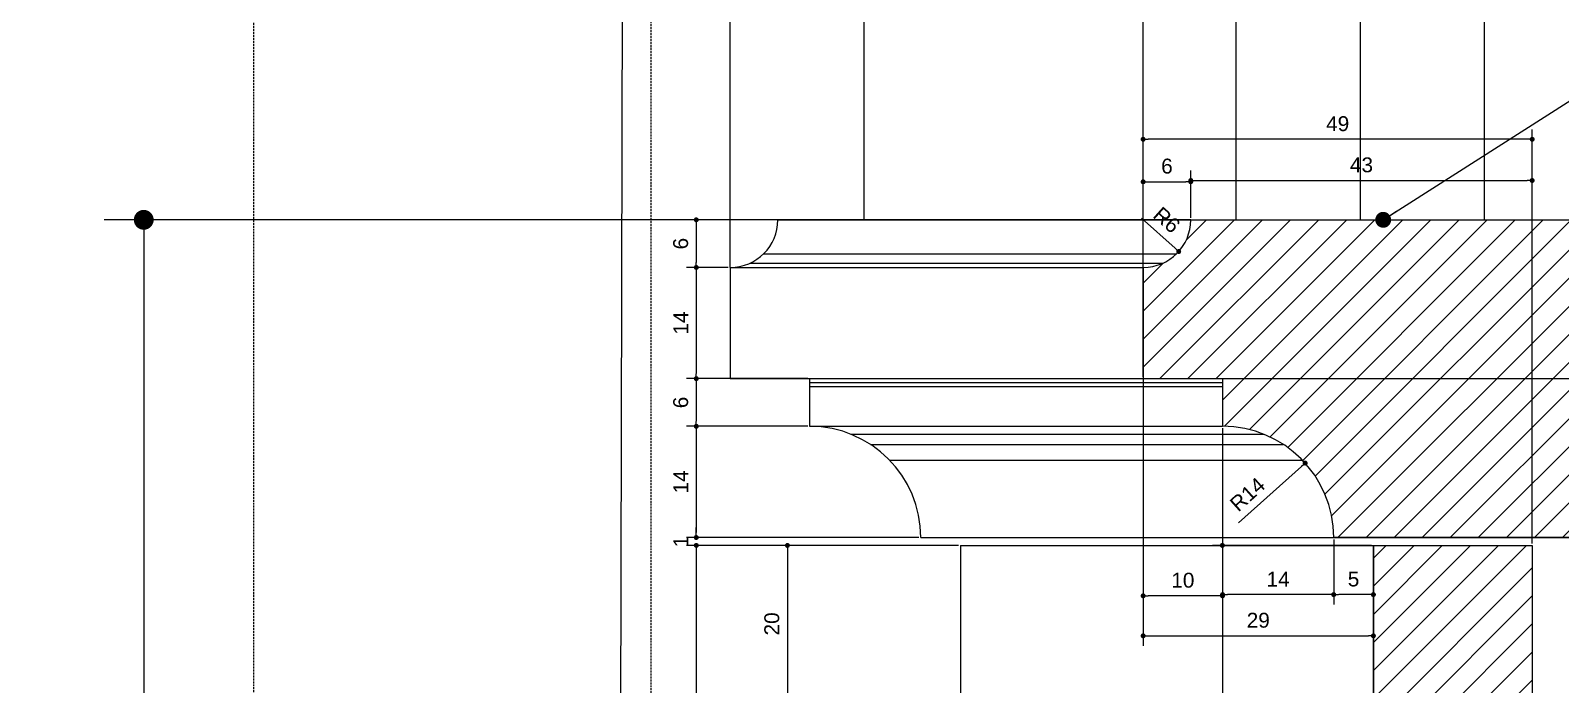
# Model space of a CAD drawing. Header units: inches. Extents: x 274057 to 444617, y 485849 to 635630.
# Drawn here: x 359317 to 359509.7, y 517462.8 to 517545.1 of the extents above; entities that cross this region are included whole.
import ezdxf

# ---------------------------------------------------------------- set-up
doc = ezdxf.new("R2010")
doc.units = ezdxf.units.IN
doc.header["$MEASUREMENT"] = 0
doc.linetypes.add('HIDDEN', pattern=[0.375, 0.25, -0.125])
for name, color, linetype in [('8', 8, 'Continuous'), ('CQ curtains and frames', 252, 'Continuous'), ('CQ PANEL DIMENSION', 1, 'Continuous'), ('CQ SPOT DETAIL DIMENSION', 9, 'Continuous'), ('CQ SPOT DETAILS', 40, 'Continuous'), ('FURNITURE', 252, 'Continuous'), ('menuiserie', 32, 'Continuous')]:
    doc.layers.add(name, color=color, linetype=linetype)
for name, color, linetype, lineweight in [('CQ Architectural Window', 8, 'HIDDEN', 18), ('Hardware Accs.', 7, 'Continuous', 0), ('Marble', 6, 'Continuous', 0)]:
    doc.layers.add(name, color=color, linetype=linetype, lineweight=lineweight)
doc.styles.get("Standard").update_dxf_attribs({"font": 'arial.ttf'})
doc.dimstyles.new('chester 1.25', dxfattribs={"dimscale": 0.0125, "dimtxt": 150, "dimasz": 50, "dimexe": 100, "dimexo": 20, "dimgap": 80, "dimtad": 1, "dimdec": 0, "dimzin": 0, "dimdsep": 46, "dimtxsty": 'Standard', "dimblk": 'DOT', "dimcen": 100, "dimclrd": 1, "dimclre": 1, "dimclrt": 3, "dimadec": 0, "dimazin": 0, "dimtfac": 1, "dimtdec": 0, "dimtofl": 0, "dimtmove": 0, "dimatfit": 3, "dimfxl": 1, "dimtolj": 1, "dimtzin": 0, "dimlwd": -1, "dimarcsym": 0})
doc.dimstyles.new('chester 15', dxfattribs={"dimscale": 0.15, "dimtxt": 150, "dimasz": 100, "dimexe": 100, "dimexo": 0, "dimgap": 80, "dimtad": 1, "dimdec": 0, "dimzin": 0, "dimdsep": 46, "dimtxsty": 'Standard', "dimblk": 'DOT', "dimcen": 100, "dimclrd": 1, "dimclre": 1, "dimclrt": 3, "dimadec": 0, "dimazin": 0, "dimtfac": 1, "dimtdec": 0, "dimtofl": 0, "dimtmove": 0, "dimatfit": 3, "dimfxl": 1, "dimtolj": 1, "dimtzin": 0, "dimlwd": -1, "dimarcsym": 0})
doc.dimstyles.new('chester 5', dxfattribs={"dimscale": 0.05, "dimtxt": 150, "dimasz": 50, "dimexe": 100, "dimexo": 0, "dimgap": 80, "dimtad": 1, "dimdec": 0, "dimzin": 0, "dimdsep": 46, "dimtxsty": 'Standard', "dimblk": 'DOT', "dimcen": 100, "dimclrd": 1, "dimclre": 1, "dimclrt": 3, "dimadec": 0, "dimazin": 0, "dimtfac": 1, "dimtdec": 0, "dimtofl": 0, "dimtmove": 0, "dimatfit": 3, "dimfxl": 1, "dimtolj": 1, "dimtzin": 0, "dimlwd": -1, "dimarcsym": 0})
doc.dimstyles.get("Standard").update_dxf_attribs({"dimtxt": 0.18, "dimasz": 0.18, "dimexe": 0.18, "dimexo": 0.0625, "dimgap": 0.09, "dimtad": 0, "dimtih": 1, "dimtoh": 1, "dimdec": 4, "dimzin": 0, "dimdsep": 46, "dimtxsty": 'Standard', "dimcen": 0.09, "dimadec": 0, "dimazin": 0, "dimtfac": 1, "dimtdec": 4, "dimtofl": 0, "dimtmove": 0, "dimatfit": 3, "dimfxl": 1, "dimtolj": 1, "dimtzin": 0, "dimarcsym": 0})

# ---------------------------------------------------------------- blocks, each defined once
blk = doc.blocks.new('ff-15 window')
at = {"layer": 'CQ Architectural Window', "elevation": -0.03}
for points in [[(354831.91, 513252.52), (359931.91, 513252.52), (359931.91, 510602.52), (354831.91, 510602.52)], [(359881.91, 513202.52), (358971.91, 513202.52), (358971.91, 510652.52), (359881.91, 510652.52)]]:
    blk.add_lwpolyline(points, close=True, dxfattribs=at)
blk = doc.blocks.new('_Dot')
at = {"color": 0, "linetype": 'ByBlock', "lineweight": -2}
blk.add_line((-0.5, 0), (-1, 0), dxfattribs=at)
at = {"color": 0, "linetype": 'ByBlock', "const_width": 0.5}
blk.add_lwpolyline([(-0.25, 0, 1), (0.25, 0, 1)], format="xyb", close=True, dxfattribs=at)
blk = doc.blocks.new('*D393')
at = {"layer": 'CQ PANEL DIMENSION', "color": 1, "lineweight": -2, "transparency": 16777216}
for p, q in [((359413.14, 519502.61), (358858.81, 519502.61)), ((359395.1, 516399.28), (358858.81, 516399.28))]:
    blk.add_line(p, q, dxfattribs=at)
at = {"layer": 'CQ PANEL DIMENSION', "color": 1, "transparency": 16777216}
blk.add_line((358873.81, 519487.61), (358873.81, 516414.28), dxfattribs=at)
at = {"layer": 'Defpoints', "color": 0, "transparency": 16777216}
for p in [(359413.14, 519502.61, 0), (358873.81, 516399.28), (359395.1, 516399.28, -0.03)]:
    blk.add_point(p, dxfattribs=at)
at = {"layer": 'CQ PANEL DIMENSION', "color": 1, "transparency": 16777216, "xscale": 15, "yscale": 15, "zscale": 15}
for p, rotation in [((358873.81, 519502.61), 90), ((358873.81, 516399.28), 270)]:
    blk.add_blockref('_Dot', p, dxfattribs=dict(at, rotation=rotation))
at = {"layer": 'CQ PANEL DIMENSION', "color": 3, "transparency": 16777216, "insert": (358850.32, 517950.95), "char_height": 22.5, "attachment_point": 5, "rotation": 90}
blk.add_mtext('\\A1;3103', dxfattribs=at)
blk = doc.blocks.new('*D1598')
at = {"layer": 'CQ SPOT DETAIL DIMENSION', "color": 1, "lineweight": -2, "transparency": 16777216}
for p, q in [((361667.43, 517501.53), (361667.43, 517532.67)), ((361716.43, 517480.53), (361716.43, 517532.67))]:
    blk.add_line(p, q, dxfattribs=at)
at = {"layer": 'CQ SPOT DETAIL DIMENSION', "color": 1, "transparency": 16777216}
blk.add_line((361715.81, 517531.42), (361668.06, 517531.42), dxfattribs=at)
at = {"layer": 'Defpoints', "color": 0, "transparency": 16777216}
for p in [(361667.43, 517531.42), (361667.43, 517501.28, 0), (361716.43, 517480.28, 0)]:
    blk.add_point(p, dxfattribs=at)
at = {"layer": 'CQ SPOT DETAIL DIMENSION', "color": 1, "transparency": 16777216, "xscale": 0.625, "yscale": 0.625, "zscale": 0.625, "rotation": 180}
blk.add_blockref('_Dot', (361667.43, 517531.42), dxfattribs=at)
at = {"layer": 'CQ SPOT DETAIL DIMENSION', "color": 1, "transparency": 16777216, "xscale": 0.625, "yscale": 0.625, "zscale": 0.625}
blk.add_blockref('_Dot', (361716.43, 517531.42), dxfattribs=at)
at = {"layer": 'CQ SPOT DETAIL DIMENSION', "color": 3, "transparency": 16777216, "insert": (361691.93, 517533.37), "char_height": 1.875, "attachment_point": 5}
blk.add_mtext('\\A1;49', dxfattribs=at)
blk = doc.blocks.new('*D1599')
at = {"layer": 'CQ SPOT DETAIL DIMENSION', "color": 1, "lineweight": -2, "transparency": 16777216}
for p, q in [((361667.43, 517521.53), (361667.43, 517527.32)), ((361673.43, 517521.53), (361673.43, 517527.32))]:
    blk.add_line(p, q, dxfattribs=at)
at = {"layer": 'CQ SPOT DETAIL DIMENSION', "color": 1, "transparency": 16777216}
blk.add_line((361668.06, 517526.07), (361672.81, 517526.07), dxfattribs=at)
at = {"layer": 'Defpoints', "color": 0, "transparency": 16777216}
for p in [(361673.43, 517526.07), (361667.43, 517521.28), (361673.43, 517521.28)]:
    blk.add_point(p, dxfattribs=at)
at = {"layer": 'CQ SPOT DETAIL DIMENSION', "color": 1, "transparency": 16777216, "xscale": 0.625, "yscale": 0.625, "zscale": 0.625, "rotation": 180}
blk.add_blockref('_Dot', (361667.43, 517526.07), dxfattribs=at)
at = {"layer": 'CQ SPOT DETAIL DIMENSION', "color": 1, "transparency": 16777216, "xscale": 0.625, "yscale": 0.625, "zscale": 0.625}
blk.add_blockref('_Dot', (361673.43, 517526.07), dxfattribs=at)
at = {"layer": 'CQ SPOT DETAIL DIMENSION', "color": 3, "transparency": 16777216, "insert": (361670.43, 517528.03), "char_height": 1.875, "attachment_point": 5}
blk.add_mtext('\\A1;6', dxfattribs=at)
blk = doc.blocks.new('*D1600')
at = {"layer": 'CQ SPOT DETAIL DIMENSION', "color": 1, "lineweight": -2, "transparency": 16777216}
for p, q in [((361673.43, 517521.53), (361673.43, 517527.48)), ((361716.43, 517521.53), (361716.43, 517527.48))]:
    blk.add_line(p, q, dxfattribs=at)
at = {"layer": 'CQ SPOT DETAIL DIMENSION', "color": 1, "transparency": 16777216}
blk.add_line((361674.06, 517526.23), (361715.81, 517526.23), dxfattribs=at)
at = {"layer": 'Defpoints', "color": 0, "transparency": 16777216}
for p in [(361716.43, 517526.23), (361673.43, 517521.28), (361716.43, 517521.28)]:
    blk.add_point(p, dxfattribs=at)
at = {"layer": 'CQ SPOT DETAIL DIMENSION', "color": 1, "transparency": 16777216, "xscale": 0.625, "yscale": 0.625, "zscale": 0.625, "rotation": 180}
blk.add_blockref('_Dot', (361673.43, 517526.23), dxfattribs=at)
at = {"layer": 'CQ SPOT DETAIL DIMENSION', "color": 1, "transparency": 16777216, "xscale": 0.625, "yscale": 0.625, "zscale": 0.625}
blk.add_blockref('_Dot', (361716.43, 517526.23), dxfattribs=at)
at = {"layer": 'CQ SPOT DETAIL DIMENSION', "color": 3, "transparency": 16777216, "insert": (361694.93, 517528.19), "char_height": 1.875, "attachment_point": 5}
blk.add_mtext('\\A1;43', dxfattribs=at)
blk = doc.blocks.new('*D1601')
at = {"layer": 'CQ SPOT DETAIL DIMENSION', "color": 1, "lineweight": -2, "transparency": 16777216}
for p, q in [((361667.43, 517501.28), (361667.43, 517467.65)), ((361696.43, 517480.03), (361696.43, 517467.65))]:
    blk.add_line(p, q, dxfattribs=at)
at = {"layer": 'CQ SPOT DETAIL DIMENSION', "color": 1, "transparency": 16777216}
blk.add_line((361668.06, 517468.9), (361695.81, 517468.9), dxfattribs=at)
at = {"layer": 'Defpoints', "color": 0, "transparency": 16777216}
for p in [(361667.43, 517501.53), (361696.43, 517480.28, 0), (361696.43, 517468.9)]:
    blk.add_point(p, dxfattribs=at)
at = {"layer": 'CQ SPOT DETAIL DIMENSION', "color": 1, "transparency": 16777216, "xscale": 0.625, "yscale": 0.625, "zscale": 0.625, "rotation": 180}
blk.add_blockref('_Dot', (361667.43, 517468.9), dxfattribs=at)
at = {"layer": 'CQ SPOT DETAIL DIMENSION', "color": 1, "transparency": 16777216, "xscale": 0.625, "yscale": 0.625, "zscale": 0.625}
blk.add_blockref('_Dot', (361696.43, 517468.9), dxfattribs=at)
at = {"layer": 'CQ SPOT DETAIL DIMENSION', "color": 3, "transparency": 16777216, "insert": (361681.93, 517470.85), "char_height": 1.875, "attachment_point": 5}
blk.add_mtext('\\A1;29', dxfattribs=at)
blk = doc.blocks.new('*D1602')
at = {"layer": 'CQ SPOT DETAIL DIMENSION', "color": 1, "lineweight": -2, "transparency": 16777216}
for p, q in [((361691.43, 517481.03), (361691.43, 517472.84)), ((361696.43, 517479.78), (361696.43, 517472.84))]:
    blk.add_line(p, q, dxfattribs=at)
at = {"layer": 'CQ SPOT DETAIL DIMENSION', "color": 1, "transparency": 16777216}
blk.add_line((361695.81, 517474.09), (361692.06, 517474.09), dxfattribs=at)
at = {"layer": 'Defpoints', "color": 0, "transparency": 16777216}
for p in [(361691.43, 517481.28, 0), (361696.43, 517480.03), (361691.43, 517474.09)]:
    blk.add_point(p, dxfattribs=at)
at = {"layer": 'CQ SPOT DETAIL DIMENSION', "color": 1, "transparency": 16777216, "xscale": 0.625, "yscale": 0.625, "zscale": 0.625, "rotation": 180}
blk.add_blockref('_Dot', (361691.43, 517474.09), dxfattribs=at)
at = {"layer": 'CQ SPOT DETAIL DIMENSION', "color": 1, "transparency": 16777216, "xscale": 0.625, "yscale": 0.625, "zscale": 0.625}
blk.add_blockref('_Dot', (361696.43, 517474.09), dxfattribs=at)
at = {"layer": 'CQ SPOT DETAIL DIMENSION', "color": 3, "transparency": 16777216, "insert": (361693.93, 517476.04), "char_height": 1.875, "attachment_point": 5}
blk.add_mtext('\\A1;5', dxfattribs=at)
blk = doc.blocks.new('*D1603')
at = {"layer": 'CQ SPOT DETAIL DIMENSION', "color": 1, "lineweight": -2, "transparency": 16777216}
for p, q in [((361677.43, 517495.03), (361677.43, 517472.84)), ((361691.43, 517481.03), (361691.43, 517472.84))]:
    blk.add_line(p, q, dxfattribs=at)
at = {"layer": 'CQ SPOT DETAIL DIMENSION', "color": 1, "transparency": 16777216}
blk.add_line((361690.81, 517474.09), (361678.06, 517474.09), dxfattribs=at)
at = {"layer": 'Defpoints', "color": 0, "transparency": 16777216}
for p in [(361677.43, 517495.28, 0), (361691.43, 517481.28, 0), (361677.43, 517474.09)]:
    blk.add_point(p, dxfattribs=at)
at = {"layer": 'CQ SPOT DETAIL DIMENSION', "color": 1, "transparency": 16777216, "xscale": 0.625, "yscale": 0.625, "zscale": 0.625, "rotation": 180}
blk.add_blockref('_Dot', (361677.43, 517474.09), dxfattribs=at)
at = {"layer": 'CQ SPOT DETAIL DIMENSION', "color": 1, "transparency": 16777216, "xscale": 0.625, "yscale": 0.625, "zscale": 0.625}
blk.add_blockref('_Dot', (361691.43, 517474.09), dxfattribs=at)
at = {"layer": 'CQ SPOT DETAIL DIMENSION', "color": 3, "transparency": 16777216, "insert": (361684.43, 517476.03), "char_height": 1.875, "attachment_point": 5}
blk.add_mtext('\\A1;14', dxfattribs=at)
blk = doc.blocks.new('*D1604')
at = {"layer": 'CQ SPOT DETAIL DIMENSION', "color": 1, "lineweight": -2, "transparency": 16777216}
for p, q in [((361667.43, 517500.53), (361667.43, 517472.68)), ((361677.43, 517495.03), (361677.43, 517472.68))]:
    blk.add_line(p, q, dxfattribs=at)
at = {"layer": 'CQ SPOT DETAIL DIMENSION', "color": 1, "transparency": 16777216}
blk.add_line((361676.81, 517473.93), (361668.06, 517473.93), dxfattribs=at)
at = {"layer": 'Defpoints', "color": 0, "transparency": 16777216}
for p in [(361667.43, 517500.78), (361677.43, 517495.28, 0), (361667.43, 517473.93)]:
    blk.add_point(p, dxfattribs=at)
at = {"layer": 'CQ SPOT DETAIL DIMENSION', "color": 1, "transparency": 16777216, "xscale": 0.625, "yscale": 0.625, "zscale": 0.625, "rotation": 180}
blk.add_blockref('_Dot', (361667.43, 517473.93), dxfattribs=at)
at = {"layer": 'CQ SPOT DETAIL DIMENSION', "color": 1, "transparency": 16777216, "xscale": 0.625, "yscale": 0.625, "zscale": 0.625}
blk.add_blockref('_Dot', (361677.43, 517473.93), dxfattribs=at)
at = {"layer": 'CQ SPOT DETAIL DIMENSION', "color": 3, "transparency": 16777216, "insert": (361672.43, 517475.89), "char_height": 1.875, "attachment_point": 5}
blk.add_mtext('\\A1;10', dxfattribs=at)
blk = doc.blocks.new('*D1605')
at = {"layer": 'CQ SPOT DETAIL DIMENSION', "color": 1, "transparency": 16777216}
blk.add_line((361679.46, 517483.11), (361687.38, 517490.23), dxfattribs=at)
at = {"layer": 'Defpoints', "color": 0, "transparency": 16777216}
for p in [(361687.84, 517490.65, 0), (361677.43, 517481.28, 0)]:
    blk.add_point(p, dxfattribs=at)
at = {"layer": 'CQ SPOT DETAIL DIMENSION', "color": 1, "transparency": 16777216, "xscale": 0.625, "yscale": 0.625, "zscale": 0.625, "rotation": 41.96435002112447}
blk.add_blockref('_Dot', (361687.84, 517490.65), dxfattribs=at)
at = {"layer": 'CQ SPOT DETAIL DIMENSION', "color": 3, "transparency": 16777216, "insert": (361680.57, 517486.72), "char_height": 1.875, "attachment_point": 5, "rotation": 41.9644}
blk.add_mtext('\\A1;R14', dxfattribs=at)
blk = doc.blocks.new('*D1606')
at = {"layer": 'CQ SPOT DETAIL DIMENSION', "color": 1, "transparency": 16777216}
blk.add_line((361667.23, 517521.47), (361671.45, 517517.71), dxfattribs=at)
at = {"layer": 'Defpoints', "color": 0, "transparency": 16777216}
for p in [(361667.43, 517521.28, 0), (361671.91, 517517.29, 0)]:
    blk.add_point(p, dxfattribs=at)
at = {"layer": 'CQ SPOT DETAIL DIMENSION', "color": 1, "transparency": 16777216, "xscale": 0.625, "yscale": 0.625, "zscale": 0.625, "rotation": 318.282219570907}
blk.add_blockref('_Dot', (361671.91, 517517.29), dxfattribs=at)
at = {"layer": 'CQ SPOT DETAIL DIMENSION', "color": 3, "transparency": 16777216, "insert": (361670.41, 517521.26), "char_height": 1.875, "attachment_point": 5, "rotation": 318.2822}
blk.add_mtext('\\A1;R6', dxfattribs=at)
blk = doc.blocks.new('*D1607')
at = {"layer": 'CQ SPOT DETAIL DIMENSION', "color": 1, "lineweight": -2, "transparency": 16777216}
for p, q in [((361696.18, 517480.28), (361676.16, 517480.28)), ((361696.18, 517350.28), (361676.16, 517350.28))]:
    blk.add_line(p, q, dxfattribs=at)
at = {"layer": 'CQ SPOT DETAIL DIMENSION', "color": 1, "transparency": 16777216}
blk.add_line((361677.41, 517479.66), (361677.41, 517350.91), dxfattribs=at)
at = {"layer": 'Defpoints', "color": 0, "transparency": 16777216}
for p in [(361696.43, 517480.28, 0), (361677.41, 517350.28), (361696.43, 517350.28, 0)]:
    blk.add_point(p, dxfattribs=at)
at = {"layer": 'CQ SPOT DETAIL DIMENSION', "color": 1, "transparency": 16777216, "xscale": 0.625, "yscale": 0.625, "zscale": 0.625}
for p, rotation in [((361677.41, 517480.28), 90), ((361677.41, 517350.28), 270)]:
    blk.add_blockref('_Dot', p, dxfattribs=dict(at, rotation=rotation))
at = {"layer": 'CQ SPOT DETAIL DIMENSION', "color": 3, "transparency": 16777216, "insert": (361675.46, 517415.28), "char_height": 1.875, "attachment_point": 5, "rotation": 90}
blk.add_mtext('\\A1;130', dxfattribs=at)
blk = doc.blocks.new('*D1608')
at = {"layer": 'CQ SPOT DETAIL DIMENSION', "color": 1, "lineweight": -2, "transparency": 16777216}
for p, q in [((361621.18, 517521.28), (361609.9, 517521.28)), ((361615.18, 517515.28), (361609.9, 517515.28))]:
    blk.add_line(p, q, dxfattribs=at)
at = {"layer": 'CQ SPOT DETAIL DIMENSION', "color": 1, "transparency": 16777216}
blk.add_line((361611.15, 517520.66), (361611.15, 517515.91), dxfattribs=at)
at = {"layer": 'Defpoints', "color": 0, "transparency": 16777216}
for p in [(361621.43, 517521.28), (361611.15, 517515.28), (361615.43, 517515.28)]:
    blk.add_point(p, dxfattribs=at)
at = {"layer": 'CQ SPOT DETAIL DIMENSION', "color": 1, "transparency": 16777216, "xscale": 0.625, "yscale": 0.625, "zscale": 0.625}
for p, rotation in [((361611.15, 517521.28), 90), ((361611.15, 517515.28), 270)]:
    blk.add_blockref('_Dot', p, dxfattribs=dict(at, rotation=rotation))
at = {"layer": 'CQ SPOT DETAIL DIMENSION', "color": 3, "transparency": 16777216, "insert": (361609.19, 517518.28), "char_height": 1.875, "attachment_point": 5, "rotation": 90}
blk.add_mtext('\\A1;6', dxfattribs=at)
blk = doc.blocks.new('*D1609')
at = {"layer": 'CQ SPOT DETAIL DIMENSION', "color": 1, "lineweight": -2, "transparency": 16777216}
for p, q in [((361615.18, 517515.28), (361609.9, 517515.28)), ((361615.18, 517501.28), (361609.9, 517501.28))]:
    blk.add_line(p, q, dxfattribs=at)
at = {"layer": 'CQ SPOT DETAIL DIMENSION', "color": 1, "transparency": 16777216}
blk.add_line((361611.15, 517514.66), (361611.15, 517501.91), dxfattribs=at)
at = {"layer": 'Defpoints', "color": 0, "transparency": 16777216}
for p in [(361615.43, 517515.28), (361611.15, 517501.28), (361615.43, 517501.28, 0)]:
    blk.add_point(p, dxfattribs=at)
at = {"layer": 'CQ SPOT DETAIL DIMENSION', "color": 1, "transparency": 16777216, "xscale": 0.625, "yscale": 0.625, "zscale": 0.625}
for p, rotation in [((361611.15, 517515.28), 90), ((361611.15, 517501.28), 270)]:
    blk.add_blockref('_Dot', p, dxfattribs=dict(at, rotation=rotation))
at = {"layer": 'CQ SPOT DETAIL DIMENSION', "color": 3, "transparency": 16777216, "insert": (361609.21, 517508.28), "char_height": 1.875, "attachment_point": 5, "rotation": 90}
blk.add_mtext('\\A1;14', dxfattribs=at)
blk = doc.blocks.new('*D1610')
at = {"layer": 'CQ SPOT DETAIL DIMENSION', "color": 1, "lineweight": -2, "transparency": 16777216}
for p, q in [((361625.18, 517501.28), (361609.9, 517501.28)), ((361625.18, 517495.28), (361609.9, 517495.28))]:
    blk.add_line(p, q, dxfattribs=at)
at = {"layer": 'CQ SPOT DETAIL DIMENSION', "color": 1, "transparency": 16777216}
blk.add_line((361611.15, 517500.66), (361611.15, 517495.91), dxfattribs=at)
at = {"layer": 'Defpoints', "color": 0, "transparency": 16777216}
for p in [(361625.43, 517501.28, 0), (361611.15, 517495.28), (361625.43, 517495.28, 0)]:
    blk.add_point(p, dxfattribs=at)
at = {"layer": 'CQ SPOT DETAIL DIMENSION', "color": 1, "transparency": 16777216, "xscale": 0.625, "yscale": 0.625, "zscale": 0.625}
for p, rotation in [((361611.15, 517501.28), 90), ((361611.15, 517495.28), 270)]:
    blk.add_blockref('_Dot', p, dxfattribs=dict(at, rotation=rotation))
at = {"layer": 'CQ SPOT DETAIL DIMENSION', "color": 3, "transparency": 16777216, "insert": (361609.19, 517498.28), "char_height": 1.875, "attachment_point": 5, "rotation": 90}
blk.add_mtext('\\A1;6', dxfattribs=at)
blk = doc.blocks.new('*D1611')
at = {"layer": 'CQ SPOT DETAIL DIMENSION', "color": 1, "lineweight": -2, "transparency": 16777216}
for p, q in [((361625.18, 517495.28), (361609.9, 517495.28)), ((361639.18, 517481.28), (361609.9, 517481.28))]:
    blk.add_line(p, q, dxfattribs=at)
at = {"layer": 'CQ SPOT DETAIL DIMENSION', "color": 1, "transparency": 16777216}
blk.add_line((361611.15, 517494.66), (361611.15, 517481.91), dxfattribs=at)
at = {"layer": 'Defpoints', "color": 0, "transparency": 16777216}
for p in [(361625.43, 517495.28, 0), (361611.15, 517481.28), (361639.43, 517481.28, 0)]:
    blk.add_point(p, dxfattribs=at)
at = {"layer": 'CQ SPOT DETAIL DIMENSION', "color": 1, "transparency": 16777216, "xscale": 0.625, "yscale": 0.625, "zscale": 0.625}
for p, rotation in [((361611.15, 517495.28), 90), ((361611.15, 517481.28), 270)]:
    blk.add_blockref('_Dot', p, dxfattribs=dict(at, rotation=rotation))
at = {"layer": 'CQ SPOT DETAIL DIMENSION', "color": 3, "transparency": 16777216, "insert": (361609.21, 517488.28), "char_height": 1.875, "attachment_point": 5, "rotation": 90}
blk.add_mtext('\\A1;14', dxfattribs=at)
blk = doc.blocks.new('*D1654')
at = {"layer": 'CQ PANEL DIMENSION', "color": 1, "lineweight": -2, "transparency": 16777216}
for p, q in [((361667.43, 517515.28), (361667.43, 517576.94)), ((362267.43, 517515.28), (362267.43, 517576.94))]:
    blk.add_line(p, q, dxfattribs=at)
at = {"layer": 'CQ PANEL DIMENSION', "color": 1, "transparency": 16777216}
blk.add_line((361669.93, 517571.94), (362264.93, 517571.94), dxfattribs=at)
at = {"layer": 'Defpoints', "color": 0, "transparency": 16777216}
for p in [(362267.43, 517571.94), (361667.43, 517515.28, 0), (362267.43, 517515.28, 0)]:
    blk.add_point(p, dxfattribs=at)
at = {"layer": 'CQ PANEL DIMENSION', "color": 1, "transparency": 16777216, "xscale": 2.5, "yscale": 2.5, "zscale": 2.5, "rotation": 180}
blk.add_blockref('_Dot', (361667.43, 517571.94), dxfattribs=at)
at = {"layer": 'CQ PANEL DIMENSION', "color": 1, "transparency": 16777216, "xscale": 2.5, "yscale": 2.5, "zscale": 2.5}
blk.add_blockref('_Dot', (362267.43, 517571.94), dxfattribs=at)
at = {"layer": 'CQ PANEL DIMENSION', "color": 3, "transparency": 16777216, "insert": (361967.43, 517579.77), "char_height": 7.5, "attachment_point": 5}
blk.add_mtext('\\A1;600', dxfattribs=at)
blk = doc.blocks.new('*D1655')
at = {"layer": 'CQ PANEL DIMENSION', "color": 1, "lineweight": -2, "transparency": 16777216}
for p, q in [((361673.43, 517521.28), (361536.56, 517521.28)), ((361731.43, 517262.03), (361536.56, 517262.03))]:
    blk.add_line(p, q, dxfattribs=at)
at = {"layer": 'CQ PANEL DIMENSION', "color": 1, "transparency": 16777216}
blk.add_line((361541.56, 517518.78), (361541.56, 517264.53), dxfattribs=at)
at = {"layer": 'Defpoints', "color": 0, "transparency": 16777216}
for p in [(361673.43, 517521.28, 0), (361541.56, 517262.03), (361731.43, 517262.03, 0)]:
    blk.add_point(p, dxfattribs=at)
at = {"layer": 'CQ PANEL DIMENSION', "color": 1, "transparency": 16777216, "xscale": 2.5, "yscale": 2.5, "zscale": 2.5}
for p, rotation in [((361541.56, 517521.28), 90), ((361541.56, 517262.03), 270)]:
    blk.add_blockref('_Dot', p, dxfattribs=dict(at, rotation=rotation))
at = {"layer": 'CQ PANEL DIMENSION', "color": 3, "transparency": 16777216, "insert": (361533.73, 517391.66), "char_height": 7.5, "attachment_point": 5, "rotation": 90}
blk.add_mtext('\\A1;259', dxfattribs=at)
blk = doc.blocks.new('*D1657')
at = {"layer": 'CQ SPOT DETAIL DIMENSION', "color": 1, "lineweight": -2, "transparency": 16777216}
for p, q in [((361639.18, 517481.28), (361609.9, 517481.28)), ((361644.18, 517480.28), (361609.9, 517480.28))]:
    blk.add_line(p, q, dxfattribs=at)
at = {"layer": 'CQ SPOT DETAIL DIMENSION', "color": 1, "transparency": 16777216}
for p, q in [((361611.15, 517481.91), (361611.15, 517482.53)), ((361611.15, 517479.66), (361611.15, 517479.03))]:
    blk.add_line(p, q, dxfattribs=at)
at = {"layer": 'Defpoints', "color": 0, "transparency": 16777216}
for p in [(361639.43, 517481.28, 0), (361611.15, 517480.28), (361644.43, 517480.28, 0)]:
    blk.add_point(p, dxfattribs=at)
at = {"layer": 'CQ SPOT DETAIL DIMENSION', "color": 1, "transparency": 16777216, "xscale": 0.625, "yscale": 0.625, "zscale": 0.625}
for p, rotation in [((361611.15, 517481.28), 270), ((361611.15, 517480.28), 90)]:
    blk.add_blockref('_Dot', p, dxfattribs=dict(at, rotation=rotation))
at = {"layer": 'CQ SPOT DETAIL DIMENSION', "color": 3, "transparency": 16777216, "insert": (361609.21, 517480.78), "char_height": 1.875, "attachment_point": 5, "rotation": 90}
blk.add_mtext('\\A1;1', dxfattribs=at)
blk = doc.blocks.new('*D1658')
at = {"layer": 'CQ SPOT DETAIL DIMENSION', "color": 1, "lineweight": -2, "transparency": 16777216}
for p, q in [((361644.18, 517480.28), (361609.9, 517480.28)), ((361644.18, 517350.28), (361609.9, 517350.28))]:
    blk.add_line(p, q, dxfattribs=at)
at = {"layer": 'CQ SPOT DETAIL DIMENSION', "color": 1, "transparency": 16777216}
blk.add_line((361611.15, 517479.66), (361611.15, 517350.91), dxfattribs=at)
at = {"layer": 'Defpoints', "color": 0, "transparency": 16777216}
for p in [(361644.43, 517480.28, 0), (361611.15, 517350.28), (361644.43, 517350.28)]:
    blk.add_point(p, dxfattribs=at)
at = {"layer": 'CQ SPOT DETAIL DIMENSION', "color": 1, "transparency": 16777216, "xscale": 0.625, "yscale": 0.625, "zscale": 0.625}
for p, rotation in [((361611.15, 517480.28), 90), ((361611.15, 517350.28), 270)]:
    blk.add_blockref('_Dot', p, dxfattribs=dict(at, rotation=rotation))
at = {"layer": 'CQ SPOT DETAIL DIMENSION', "color": 3, "transparency": 16777216, "insert": (361609.19, 517415.28), "char_height": 1.875, "attachment_point": 5, "rotation": 90}
blk.add_mtext('\\A1;130', dxfattribs=at)
blk = doc.blocks.new('*D1670')
at = {"layer": 'CQ SPOT DETAIL DIMENSION', "color": 1, "lineweight": -2, "transparency": 16777216}
for p, q in [((361644.18, 517480.28), (361621.38, 517480.28)), ((361644.18, 517460.52), (361621.38, 517460.52))]:
    blk.add_line(p, q, dxfattribs=at)
at = {"layer": 'CQ SPOT DETAIL DIMENSION', "color": 1, "transparency": 16777216}
blk.add_line((361622.63, 517479.66), (361622.63, 517461.14), dxfattribs=at)
at = {"layer": 'Defpoints', "color": 0, "transparency": 16777216}
for p in [(361644.43, 517480.28, 0), (361622.63, 517460.52), (361644.43, 517460.52, 0)]:
    blk.add_point(p, dxfattribs=at)
at = {"layer": 'CQ SPOT DETAIL DIMENSION', "color": 1, "transparency": 16777216, "xscale": 0.625, "yscale": 0.625, "zscale": 0.625}
for p, rotation in [((361622.63, 517480.28), 90), ((361622.63, 517460.52), 270)]:
    blk.add_blockref('_Dot', p, dxfattribs=dict(at, rotation=rotation))
at = {"layer": 'CQ SPOT DETAIL DIMENSION', "color": 3, "transparency": 16777216, "insert": (361620.67, 517470.4), "char_height": 1.875, "attachment_point": 5, "rotation": 90}
blk.add_mtext('\\A1;20', dxfattribs=at)
blk = doc.blocks.new('*D1652')
at = {"layer": 'CQ PANEL DIMENSION', "color": 1, "lineweight": -2, "transparency": 16777216}
for p, q in [((361615.43, 517515.28), (361615.43, 517576.94)), ((361667.43, 517515.28), (361667.43, 517576.94))]:
    blk.add_line(p, q, dxfattribs=at)
at = {"layer": 'CQ PANEL DIMENSION', "color": 1, "transparency": 16777216}
blk.add_line((361617.93, 517571.94), (361664.93, 517571.94), dxfattribs=at)
at = {"layer": 'Defpoints', "color": 0, "transparency": 16777216}
for p in [(361667.43, 517571.94), (361615.43, 517515.28, 0), (361667.43, 517515.28)]:
    blk.add_point(p, dxfattribs=at)
at = {"layer": 'CQ PANEL DIMENSION', "color": 1, "transparency": 16777216, "xscale": 2.5, "yscale": 2.5, "zscale": 2.5, "rotation": 180}
blk.add_blockref('_Dot', (361615.43, 517571.94), dxfattribs=at)
at = {"layer": 'CQ PANEL DIMENSION', "color": 1, "transparency": 16777216, "xscale": 2.5, "yscale": 2.5, "zscale": 2.5}
blk.add_blockref('_Dot', (361667.43, 517571.94), dxfattribs=at)
at = {"layer": 'CQ PANEL DIMENSION', "color": 3, "transparency": 16777216, "insert": (361641.43, 517579.77), "char_height": 7.5, "attachment_point": 5}
blk.add_mtext('\\A1;52', dxfattribs=at)
blk = doc.blocks.new('curtain')
at = {"layer": 'FURNITURE', "lineweight": 0, "elevation": 0}
blk.add_lwpolyline([(3372.04, -4.16), (3378.48, 2875.9)], dxfattribs=at)
at = {"layer": 'FURNITURE', "lineweight": 0}
for points, knots in [([(2672.32, 2875.9, 0), (2690.58, 1923.41, 0), (2698.83, 1609.12, 0), (2794.19, 1307.61, 0), (2958.55, 1121.33, 0), (3145.34, 1060.28, 0), (3268.74, 1135.05, 0), (3363.98, 1248.37, 0), (3307.11, 1175.69, 0), (3216.09, 1085.76, 0), (3060.67, 1056, 0), (2883.75, 1129.82, 0), (2748.18, 1288.07, 0), (2631.14, 1680.83, 0), (2609.98, 2330.31, 0), (2592.41, 2875.9, 0)], [276.503384, 276.503384, 276.503384, 276.503384, 756.841523, 881.937441, 1071.680382, 1208.200709, 1265.782785, 1265.782785, 1265.782785, 1339.153287, 1461.665571, 1598.185898, 1787.928839, 1913.024757, 2402.86302, 2402.86302, 2402.86302, 2402.86302]), ([(3124.98, 1072.42, 0), (3083.77, 694.47, 0), (3034.74, 461.9, 0), (2976.73, 76.4, 0), (2997.92, 75.25, 0), (3077.17, 74.56, 0), (3149.73, 74.97, 0), (3215.27, 75.59, 0), (3245.45, 71.56, 0), (3242.05, 60.99, 0), (3204.45, 51.07, 0), (3164.33, 45.07, 0), (3119.61, 31.97, 0), (3146.2, 17.45, 0), (3229.32, 5.06, 0), (3310.11, -1.09, 0), (3372.04, -4.16, 0)], [243.627905, 243.627905, 243.627905, 243.627905, 1067.803273, 1090.343366, 1101.041024, 1124.788132, 1253.632328, 1281.505184, 1291.97919, 1296.93529, 1312.115972, 1346.838143, 1377.534104, 1387.5713, 1425.177123, 1558.4068, 1558.4068, 1558.4068, 1558.4068])]:
    blk.add_open_spline(points, degree=3, knots=knots, dxfattribs=at)
blk = doc.blocks.new('*D1319')
at = {"layer": 'CQ PANEL DIMENSION', "color": 1, "lineweight": -2, "transparency": 16777216}
for p, q in [((358368.71, 517284.78), (358368.71, 517646.78)), ((360075.1, 517284.78), (360075.1, 517646.78))]:
    blk.add_line(p, q, dxfattribs=at)
at = {"layer": 'CQ PANEL DIMENSION', "color": 1, "transparency": 16777216}
blk.add_line((358383.71, 517631.78), (360060.1, 517631.78), dxfattribs=at)
at = {"layer": 'Defpoints', "color": 0, "transparency": 16777216}
for p in [(360075.1, 517631.78), (358368.71, 517284.78, -0.03), (360075.1, 517284.78, 0)]:
    blk.add_point(p, dxfattribs=at)
at = {"layer": 'CQ PANEL DIMENSION', "color": 1, "transparency": 16777216, "xscale": 15, "yscale": 15, "zscale": 15, "rotation": 180}
blk.add_blockref('_Dot', (358368.71, 517631.78), dxfattribs=at)
at = {"layer": 'CQ PANEL DIMENSION', "color": 1, "transparency": 16777216, "xscale": 15, "yscale": 15, "zscale": 15}
blk.add_blockref('_Dot', (360075.1, 517631.78), dxfattribs=at)
at = {"layer": 'CQ PANEL DIMENSION', "color": 3, "transparency": 16777216, "insert": (359221.9, 517655.27), "char_height": 22.5, "attachment_point": 5}
blk.add_mtext('\\A1;1706', dxfattribs=at)
blk = doc.blocks.new('tv cabinet fireplace')
at = {"layer": '8'}
h = blk.add_hatch(dxfattribs=at)
h.set_pattern_fill('ANSI31', color=256, scale=20)
h.set_pattern_definition([(45, (148243.981, 586943.8055), (-1.767766953, 1.767766953), [])])
edge = h.paths.add_edge_path()
edge.add_line((362267.43, 517521.28), (361673.43, 517521.28))
edge.add_arc((361667.43, 517521.28), 6, -90, 0, ccw=False)
edge.add_line((361667.43, 517515.28), (361667.43, 517501.28))
edge.add_line((361667.43, 517501.28), (362267.43, 517501.28))
edge.add_line((362267.43, 517501.28), (362267.43, 517521.28))
edge = h.paths.add_edge_path()
edge.add_line((362267.43, 517501.28), (361677.43, 517501.28))
edge.add_line((361677.43, 517501.28), (361677.43, 517495.28))
edge.add_arc((361677.43, 517481.28), 14, 0, 90, ccw=False)
edge.add_line((361691.43, 517481.28), (362267.43, 517481.28))
edge.add_line((362267.43, 517481.28), (362267.43, 517501.28))
h.paths.add_polyline_path([(361716.43, 517480.28), (361696.43, 517480.28), (361696.43, 517350.28), (361716.43, 517350.28)])
edge = h.paths.add_edge_path()
edge.add_line((362267.43, 517349.28), (361688.93, 517349.28))
edge.add_arc((361688.93, 517341.78), 7.5, 90, 270)
edge.add_line((361688.93, 517334.28), (361690.43, 517334.28))
edge.add_line((361690.43, 517334.28), (361690.43, 517329.28))
edge.add_line((361690.43, 517329.28), (362085.44, 517329.28))
edge.add_line((362085.44, 517329.28), (362085.44, 517329.28))
edge.add_line((362085.44, 517329.28), (362110.43, 517329.28))
edge.add_line((362110.43, 517329.28), (362267.43, 517329.28))
edge.add_line((362267.43, 517329.28), (362267.43, 517349.28))
at = {"layer": 'Hardware Accs.', "color": 6}
blk.add_line((361667.43, 517501.28, 0.09), (362267.43, 517501.28, 0.09), dxfattribs=at)
at = {"layer": 'Hardware Accs.', "color": 6, "elevation": 0.09}
blk.add_lwpolyline([(362267.43, 517481.28), (362267.43, 517481.28), (361691.43, 517481.28)], dxfattribs=at)
blk.add_lwpolyline([(361696.43, 517480.28), (361716.43, 517480.28), (361716.43, 517350.28), (361696.43, 517350.28)], close=True, dxfattribs=at)
at = {"layer": 'Marble'}
for p, q in [((361667.43, 517515.28, 0.09), (361667.43, 517501.28, 0.09)), ((361677.43, 517501.28, 0.09), (361677.43, 517495.28, 0.09))]:
    blk.add_line(p, q, dxfattribs=at)
blk.add_arc((361667.43, 517521.28, 0.09), 6, 270, 0, dxfattribs=at)
at = {"layer": 'menuiserie', "ltscale": 2}
for p, q in [((361621.43, 517521.28, 0.09), (361673.43, 517521.28, 0.09)), ((361617.91, 517515.82, 0.09), (361669.91, 517515.82, 0.09)), ((361619.64, 517517, 0.09), (361671.64, 517517, 0.09)), ((361615.43, 517515.28, 0.09), (361615.43, 517501.28, 0.09)), ((361615.43, 517515.28, 0.09), (361667.43, 517515.28, 0.09)), ((361615.43, 517501.28, 0.09), (361667.43, 517501.28, 0.09)), ((361625.43, 517501.28, 0.09), (361625.43, 517495.28, 0.09)), ((361625.43, 517500.78, 0.09), (361677.43, 517500.78, 0.09)), ((361625.43, 517500.28, 0.09), (361677.43, 517500.28, 0.09)), ((361625.43, 517495.28, 0.09), (361677.43, 517495.28, 0.09)), ((361630.63, 517494.28, 0.09), (361682.63, 517494.28, 0.09)), ((361633.08, 517493.01, 0.09), (361685.08, 517493.01, 0.09)), ((361635.5, 517491.01, 0.09), (361687.5, 517491.01, 0.09)), ((361639.43, 517481.28, 0.09), (362267.43, 517481.28, 0.09)), ((361644.43, 517480.28, 0.09), (361644.43, 517350.28, 0.09)), ((361644.43, 517480.28, 0.09), (361696.43, 517480.28, 0.09))]:
    blk.add_line(p, q, dxfattribs=at)
at = {"layer": 'menuiserie', "color": 6, "ltscale": 2}
for p, q in [((361673.43, 517521.28, 0.09), (362267.43, 517521.28, 0.09)), ((361696.43, 517480.28, 0.09), (361696.43, 517350.28, 0.09)), ((361716.43, 517480.28, 0.09), (361716.43, 517350.28, 0.09))]:
    blk.add_line(p, q, dxfattribs=at)
at = {"layer": 'menuiserie', "ltscale": 2}
for centre, radius, start, end in [((361615.43, 517521.28, 0.09), 6, 270, 0), ((361625.43, 517481.28, 0.09), 14, 0, 90)]:
    blk.add_arc(centre, radius, start, end, dxfattribs=at)
at = {"layer": 'menuiserie', "color": 6, "ltscale": 2}
blk.add_arc((361677.43, 517481.28, 0.09), 14, 0, 90, dxfattribs=at)
at = {"layer": 'CQ PANEL DIMENSION'}
for base, p1, p2, picture, middle in [((361667.43, 517571.94, 0.09), (361615.43, 517515.28, 0.09), (361667.43, 517515.28, 0.09), '*D1652', (361641.43, 517579.77, 0.09)), ((362267.43, 517571.94, 0.09), (361667.43, 517515.28, 0.09), (362267.43, 517515.28, 0.09), '*D1654', (361967.43, 517579.77, 0.09))]:
    dim = blk.add_linear_dim(base=base, p1=p1, p2=p2, dimstyle='chester 5', override={"dimtmove": 1}, dxfattribs=at)
    dim.commit()
    dim.dimension.update_dxf_attribs({"geometry": picture, "text_midpoint": middle})
dim = blk.add_linear_dim(base=(361541.56, 517262.03, 0.09), p1=(361673.43, 517521.28, 0.09), p2=(361731.43, 517262.03, 0.09), angle=90, dimstyle='chester 5', override={"dimtmove": 1}, dxfattribs=at)
dim.commit()
dim.dimension.update_dxf_attribs({"geometry": '*D1655', "text_midpoint": (361533.73, 517391.66, 0.09)})
at = {"layer": 'CQ SPOT DETAIL DIMENSION', "color": 6}
for base, p1, p2, picture, middle in [((361667.43, 517531.42, 0.09), (361716.43, 517480.28, 0.09), (361667.43, 517501.28, 0.09), '*D1598', (361691.93, 517533.37, 0.09)), ((361673.43, 517526.07, 0.09), (361667.43, 517521.28, 0.09), (361673.43, 517521.28, 0.09), '*D1599', (361670.43, 517528.03, 0.09)), ((361696.43, 517468.9, 0.09), (361667.43, 517501.53, 0.09), (361696.43, 517480.28, 0.09), '*D1601', (361681.93, 517470.85, 0.09)), ((361691.43, 517474.09, 0.09), (361696.43, 517480.03, 0.09), (361691.43, 517481.28, 0.09), '*D1602', (361693.93, 517476.04, 0.09))]:
    dim = blk.add_linear_dim(base=base, p1=p1, p2=p2, dimstyle='chester 1.25', dxfattribs=at)
    dim.commit()
    dim.dimension.update_dxf_attribs({"geometry": picture, "text_midpoint": middle})
for base, p1, p2, picture, middle in [((361716.43, 517526.23, 0.09), (361673.43, 517521.28, 0.09), (361716.43, 517521.28, 0.09), '*D1600', (361694.93, 517528.19, 0.09)), ((361667.43, 517473.93, 0.09), (361677.43, 517495.28, 0.09), (361667.43, 517500.78, 0.09), '*D1604', (361672.43, 517475.89, 0.09)), ((361677.43, 517474.09, 0.09), (361691.43, 517481.28, 0.09), (361677.43, 517495.28, 0.09), '*D1603', (361684.43, 517476.03, 0.09))]:
    dim = blk.add_linear_dim(base=base, p1=p1, p2=p2, dimstyle='chester 1.25', override={"dimtmove": 1}, dxfattribs=at)
    dim.commit()
    dim.dimension.update_dxf_attribs({"geometry": picture, "text_midpoint": middle})
for base, p1, p2, picture, middle in [((361611.15, 517515.28, 0.09), (361621.43, 517521.28, 0.09), (361615.43, 517515.28, 0.09), '*D1608', (361609.19, 517518.28, 0.09)), ((361677.41, 517350.28, 0.09), (361696.43, 517480.28, 0.09), (361696.43, 517350.28, 0.09), '*D1607', (361675.46, 517415.28, 0.09))]:
    dim = blk.add_linear_dim(base=base, p1=p1, p2=p2, angle=90, dimstyle='chester 1.25', dxfattribs=at)
    dim.commit()
    dim.dimension.update_dxf_attribs({"geometry": picture, "text_midpoint": middle})
for center, mpoint, picture, middle in [((361667.43, 517521.28, 0.09), (361671.91, 517517.29, 0.09), '*D1606', (361669.11, 517519.79, 0.09)), ((361677.43, 517481.28, 0.09), (361687.84, 517490.65, 0.09), '*D1605', (361681.87, 517485.27, 0.09))]:
    dim = blk.add_radius_dim(center=center, mpoint=mpoint, dimstyle='chester 1.25', dxfattribs=at)
    dim.commit()
    dim.dimension.update_dxf_attribs({"geometry": picture, "text_midpoint": middle, "dimtype": 132})
for base, p1, p2, picture, middle in [((361611.15, 517501.28, 0.09), (361615.43, 517515.28, 0.09), (361615.43, 517501.28, 0.09), '*D1609', (361609.21, 517508.28, 0.09)), ((361611.15, 517495.28, 0.09), (361625.43, 517501.28, 0.09), (361625.43, 517495.28, 0.09), '*D1610', (361609.19, 517498.28, 0.09)), ((361611.15, 517481.28, 0.09), (361625.43, 517495.28, 0.09), (361639.43, 517481.28, 0.09), '*D1611', (361609.21, 517488.28, 0.09)), ((361611.15, 517350.28, 0.09), (361644.43, 517480.28, 0.09), (361644.43, 517350.28, 0.09), '*D1658', (361609.19, 517415.28, 0.09)), ((361622.63, 517460.52, 0.09), (361644.43, 517480.28, 0.09), (361644.43, 517460.52, 0.09), '*D1670', (361620.67, 517470.4, 0.09))]:
    dim = blk.add_linear_dim(base=base, p1=p1, p2=p2, angle=90, dimstyle='chester 1.25', override={"dimtmove": 1}, dxfattribs=at)
    dim.commit()
    dim.dimension.update_dxf_attribs({"geometry": picture, "text_midpoint": middle})
dim = blk.add_linear_dim(base=(361611.15, 517480.28, 0.09), p1=(361639.43, 517481.28, 0.09), p2=(361644.43, 517480.28, 0.09), angle=90, dimstyle='chester 1.25', override={"dimtmove": 1}, dxfattribs=at)
dim.commit()
dim.dimension.update_dxf_attribs({"geometry": '*D1657', "text_midpoint": (361611.15, 517480.78, 0.09), "dimtype": 128})

msp = doc.modelspace()

# ---------------------------------------------------------------- hatches: boundary and pattern name
at = {"layer": 'CQ curtains and frames', "linetype": 'ByBlock', "ltscale": 200}
h = msp.add_hatch(dxfattribs=at)
h.set_pattern_fill('PLASTI,_O', color=256, scale=500, angle=90)
h.set_pattern_definition([(90, (0, 0), (-125, 8e-15), []), (90, (-15.62, 1e-15), (-125, 8e-15), []), (90, (-31.25, 2e-15), (-125, 8e-15), []), (90, (-78.12, 5e-15), (-125, 8e-15), [])])
edge = h.paths.add_edge_path()
edge.add_line((359636.1, 517521.28), (359636.1, 519159.24))
edge.add_line((359636.1, 519159.24), (359615.1, 519189.24))
edge.add_line((359615.1, 519189.24), (359611.1, 519259.37))
edge.add_line((359611.1, 519259.37), (359625.1, 519279.41))
edge.add_line((359625.1, 519279.41), (359625.1, 519299.28))
edge.add_line((359625.1, 519299.28), (354065.1, 519299.34))
edge.add_line((354065.1, 519299.34), (354065.1, 519279.41))
edge.add_line((354065.1, 519279.41), (354069.1, 519279.41))
edge.add_line((354069.1, 519279.41), (354070.27, 519276.58))
edge.add_line((354070.27, 519276.58), (354073.1, 519275.41))
edge.add_line((354073.1, 519275.41), (354073.1, 519272.41))
edge.add_arc((354073.1, 519269.41), 3, 0, 90, ccw=False)
edge.add_line((354076.1, 519269.41), (354079.1, 519269.41))
edge.add_line((354079.1, 519269.41), (354079.1, 519229.24))
edge.add_line((354079.1, 519229.24), (354076.1, 519229.24))
edge.add_arc((354073.1, 519229.24), 3, 270, 360, ccw=False)
edge.add_line((354073.1, 519226.24), (354073.1, 519223.24))
edge.add_arc((354073.1, 519219.24), 4, 90, 180)
edge.add_line((354069.1, 519219.24), (354065.1, 519219.24))
edge.add_line((354065.1, 519219.24), (354065.1, 519199.24))
edge.add_line((354065.1, 519199.24), (354068.1, 519199.24))
edge.add_arc((354071.1, 519199.24), 3, 180, 270)
edge.add_line((354071.1, 519196.24), (354071.1, 519193.24))
edge.add_arc((354071.1, 519189.24), 4, -90, 90, ccw=False)
edge.add_line((354071.1, 519185.24), (354071.1, 519182.24))
edge.add_arc((354071.1, 519179.24), 3, 90, 180)
edge.add_line((354068.1, 519179.24), (354065.1, 519179.24))
edge.add_line((354065.1, 519179.24), (354065.1, 519157.92))
edge.add_line((354065.1, 519157.92), (354052.04, 519157.92))
edge.add_line((354052.04, 519157.92), (354069.17, 516514.31))
edge.add_line((354069.17, 516514.31), (354295.1, 516514.25))
edge.add_line((354295.1, 516514.25), (354295.1, 519049.28))
edge.add_line((354295.1, 519049.28), (359395.1, 519049.28))
edge.add_line((359395.1, 519049.28), (359394.66, 517521.28))
edge.add_line((359394.66, 517521.28), (359636.1, 517521.42))

# ---------------------------------------------------------------- block references
at = {"layer": 'CQ curtains and frames'}
for name, p in [('curtain', (356016.95, 516423.44, 0)), ('ff-15 window', (-536.81, 5796.77, 0))]:
    msp.add_blockref(name, p, dxfattribs=at)
at = {"layer": 'CQ PANEL DIMENSION'}
msp.add_blockref('tv cabinet fireplace', (-2210.33, 0, -0.09), dxfattribs=at)

# ---------------------------------------------------------------- dimensions: what is measured, and where the dimension line sits
dim = msp.add_linear_dim(base=(358873.81, 516399.28), p1=(359413.14, 519502.61, 0), p2=(359395.1, 516399.28, -0.03), angle=90, dimstyle='chester 15', dxfattribs=at)
dim.commit()
dim.dimension.update_dxf_attribs({"geometry": '*D393', "text_midpoint": (358850.32, 517950.95)})
dim = msp.add_linear_dim(base=(360075.1, 517631.78), p1=(358368.71, 517284.78, -0.03), p2=(360075.1, 517284.78, 0), dimstyle='chester 15', dxfattribs=at)
dim.commit()
dim.dimension.update_dxf_attribs({"geometry": '*D1319', "text_midpoint": (359221.9, 517655.27)})

# ---------------------------------------------------------------- leaders
at = {"layer": 'CQ SPOT DETAILS', "color": 1}
msp.add_leader([(359487.34, 517521.28), (359514.05, 517538.32), (359529.59, 517538.32)], dimstyle='Standard', override={"dimasz": 2, "dimldrblk": 'Dot', "dimfxl": 0.1, "dimarcsym": 2}, dxfattribs=at)

doc.saveas('drawing.dxf')
